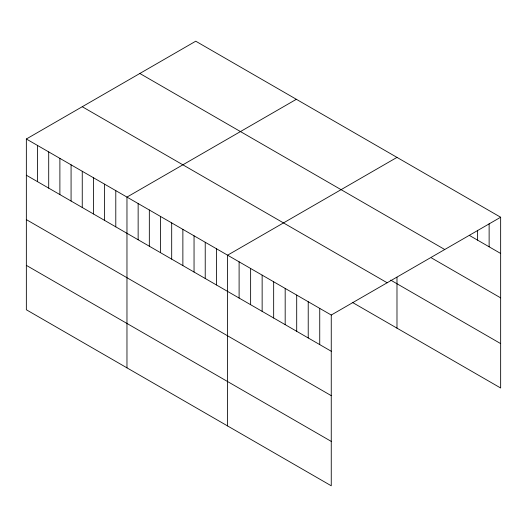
<?xml version="1.0" encoding="UTF-8"?>
<svg xmlns="http://www.w3.org/2000/svg" width="527" height="527" viewBox="0 0 527 527"><rect width="100%" height="100%" fill="white"/><g stroke="black" fill="none" stroke-linecap="round" stroke-linejoin="round"><path stroke-width="0.79" d="M26.35 139.003L331.259 315.034L331.259 485.795L26.35 309.764L26.35 139.003L195.741 41.205L500.65 217.236L500.65 387.997L352.26 302.327M296.365 99.293L126.967 197.091L126.967 367.853M396.983 157.389L227.592 255.187L227.592 425.948M331.259 315.034L500.65 217.236M469.485 235.464L500.65 253.461M139.846 73.477L444.748 249.515M431.541 257.96L500.65 297.86M390.691 280.12L500.65 343.604M82.252 106.724L387.154 282.762M26.35 175.221L331.259 351.259M26.35 219.621L331.259 395.658M26.35 265.364L331.259 441.402M489.128 223.758L489.128 246.807M477.614 230.279L477.614 240.16M396.983 277.215L396.983 328.15M319.737 308.387L319.737 344.605M308.223 301.734L308.223 337.959M296.701 295.087L296.701 331.305M285.179 288.434L285.179 324.658M273.665 281.787L273.665 318.005M262.143 275.134L262.143 311.358M250.628 268.487L250.628 304.705M239.106 261.833L239.106 298.058M216.406 248.731L216.406 284.949M205.227 242.275L205.227 278.5M194.048 235.819L194.048 272.044M182.869 229.364L182.869 265.588M171.69 222.908L171.69 259.132M160.511 216.459L160.511 252.677M149.332 210.003L149.332 246.221M138.146 203.547L138.146 239.772M115.788 190.636L115.788 226.86M104.609 184.18L104.609 220.405M93.431 177.731L93.431 213.949M82.252 171.275L82.252 207.493M71.073 164.819L71.073 201.044M59.887 158.363L59.887 194.588M48.708 151.908L48.708 188.132M37.529 145.452L37.529 181.677"/></g></svg>
